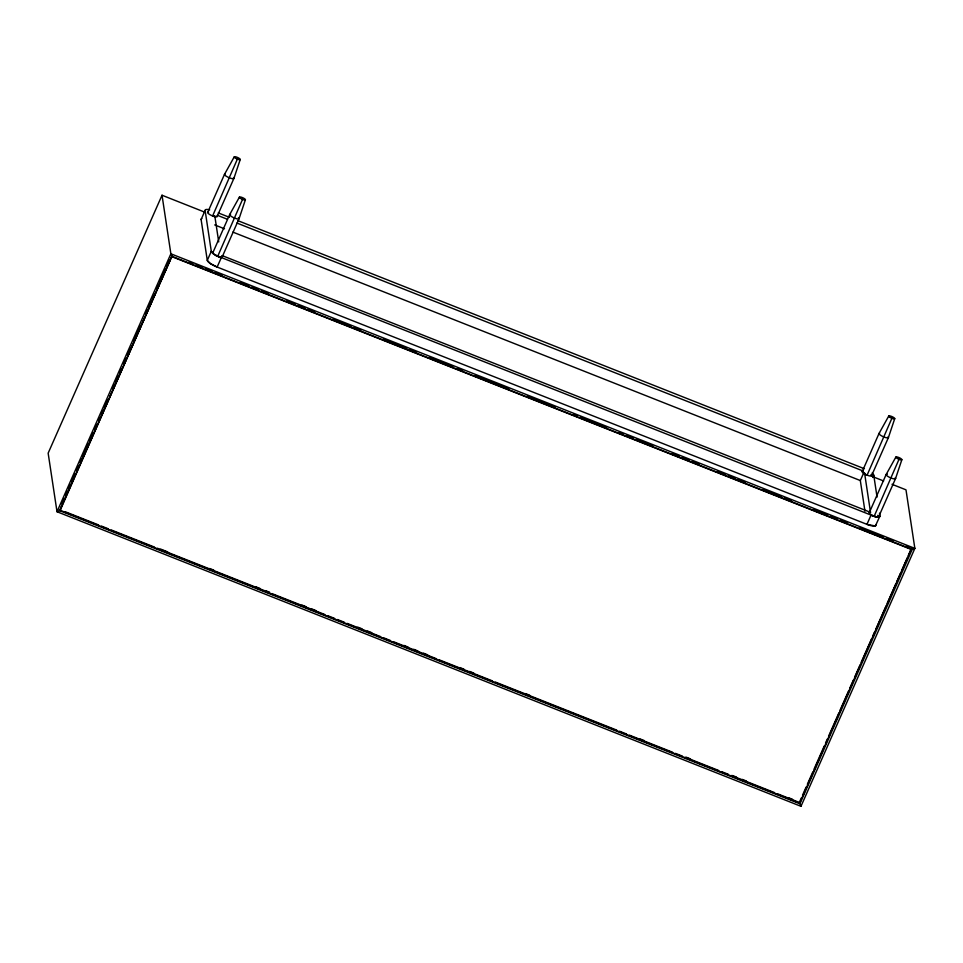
<?xml version="1.0" encoding="UTF-8"?>
<svg xmlns="http://www.w3.org/2000/svg" width="963" height="963" viewBox="0 0 963 963"><rect width="100%" height="100%" fill="white"/><g stroke="black" fill="none" stroke-linecap="round" stroke-linejoin="round"><path stroke-width="1.44" d="M240.232 159.533A3.274 0.807 23.8 0 1 235.429 158.173A3.274 0.807 23.8 0 1 236.031 156.909A3.274 0.807 23.8 0 1 240.232 159.533L233.889 178.444L217.06 216.591M245.396 199.786A3.274 0.807 23.8 0 1 240.594 198.426A3.274 0.807 23.8 0 1 241.207 197.162A3.274 0.807 23.8 0 1 245.396 199.786L239.065 218.697L222.224 256.844M888.428 437.515L894.747 418.628M895.554 478.539L901.874 459.664A3.274 0.807 23.8 0 0 897.757 457.124A3.274 0.807 23.8 0 0 896.974 458.304A3.274 0.807 23.8 0 0 901.837 459.748M237.367 159.136L212.594 215.977L214.918 216.711M242.544 199.389L217.758 256.23L221.321 257.133L222.116 256.302M891.882 418.303L867.097 475.132L864.714 474.013M898.997 459.327L874.223 516.168L876.005 516.77L874.524 516.481L215.941 255.4L217.518 256.327M203.975 211.848L162.025 195.236L48.15 453.164L57.01 511.726L800.975 806.32L914.85 548.392L905.99 489.83L892.015 484.293M61.945 503.986L64.365 498.485M66.194 494.368L67.398 491.612M68.614 488.867L70.431 484.738M71.647 481.994L75.295 473.748M76.51 470.991L78.93 465.502M80.146 462.746L81.963 458.629M83.179 455.872L88.644 443.51M89.86 440.753L93.495 432.507M94.711 429.763L97.143 424.262M98.96 420.133L100.176 417.388M101.392 414.644L103.21 410.515M104.425 407.77L108.061 399.513M112.912 388.522L114.741 384.393M115.945 381.649L118.377 376.148M119.593 373.403L121.41 369.274M123.842 363.773L126.261 358.284M127.477 355.528L131.124 347.282M134.158 340.408L140.827 325.289M145.69 314.299L147.508 310.17M148.723 307.426L151.143 301.925M152.359 299.18L154.176 295.051M156.608 289.55L159.039 284.049M160.255 281.304L165.708 268.93M166.924 266.185L169.356 260.684M61.259 506.526L60.212 510.318L799.663 803.118L911.455 548.501M62.475 503.781L64.894 498.304M66.098 495.56L75.788 473.627M76.992 470.895L79.411 465.406M80.627 462.673L93.941 432.507M95.144 429.775L97.564 424.286M98.78 421.553L108.458 399.621M109.674 396.876L112.093 391.399M113.297 388.655L122.987 366.722M124.191 363.978L126.61 358.501M127.826 355.756L141.14 325.602M142.343 322.858L144.763 317.381M145.979 314.636L155.657 292.704M156.873 289.971L159.292 284.482M160.496 281.738L170.186 259.817M60.212 510.318L171.992 255.701M879.496 513.159L879.929 516.072L875.379 525.991L866.953 524.354L217.144 267.052L210.355 263.561L207.286 260.395L201.111 219.528L205.119 210.44A10.244 2.528 23.8 0 1 209.657 209.826M207.671 212.462L224.511 174.327L234.226 156.897M212.847 252.715L229.688 214.568L239.39 197.15M862.186 471.629L879.026 433.482L888.729 416.052M864.955 511.209L860.32 480.549L863.763 472.773M871.539 475.782L888.38 437.647M872.743 477.467L873.754 475.204A10.244 2.528 23.8 0 0 872.081 473.086M869.3 512.653L886.141 474.506L895.855 457.088M878.665 516.818L895.506 478.671M799.507 802.071L801.324 797.954M802.528 795.221L806.163 786.988M807.367 784.255L812.82 771.917M814.024 769.172L824.316 745.868M825.52 743.135L827.337 739.018M828.553 736.274L838.833 712.981M840.049 710.237L848.523 691.049M849.727 688.304L853.362 680.083M854.566 677.338L860.019 665M861.223 662.267L871.515 638.963M872.719 636.218L874.536 632.113M875.752 629.369L886.032 606.064M887.248 603.332L895.722 584.132M896.926 581.399L900.561 573.178M901.765 570.433L907.218 558.095M908.422 555.35L910.842 549.873M213.1 252.475L213.389 253.69L211.294 251.319L205.119 210.44M877.486 517.047L879.929 516.072A10.244 2.528 23.8 0 1 870.961 515.277L866.953 524.354A10.244 2.528 23.8 0 0 875.921 525.16M218.276 212.907L229.459 217.337M237.849 220.647L863.895 468.548A10.244 2.528 23.8 0 1 864.413 468.752M217.325 215.279L227.112 219.155M236.886 223.031L862.932 470.919M872.43 476.541L883.625 480.97M214.713 224.921L224.499 228.785M232.877 232.107L860.32 480.549M222.116 255.604L870.516 512.34A5.128 1.264 23.8 0 0 870.648 514.29A5.128 1.264 23.8 0 0 877.137 517.011A5.128 1.264 23.8 0 0 877.678 515.349M430.148 357.502L434.349 359.151M188.772 262.345L192.961 264.006M195.754 265.114L202.748 267.883M205.54 268.99L212.534 271.747M215.327 272.854L222.321 275.623M240.485 282.821L248.875 286.143M251.668 287.251L258.662 290.019M261.454 291.127L268.448 293.896M286.613 301.082L295.003 304.404M297.796 305.512L304.79 308.28M307.582 309.388L314.576 312.156M332.741 319.355L350.917 326.553M353.71 327.661L360.704 330.417M383.069 339.277L406.831 348.69M409.624 349.798L416.618 352.566M429.197 357.55L452.959 366.951M457.148 368.612L462.746 370.827M475.325 375.811L508.873 389.088M527.05 396.287L555.001 407.361M573.178 414.559L577.367 416.221M580.159 417.316L606.726 427.837M619.305 432.82L623.494 434.482M626.287 435.589L633.281 438.358M636.074 439.465L652.854 446.11M672.415 453.85L679.409 456.618M682.201 457.726L689.195 460.495M691.988 461.602L698.982 464.371M717.146 471.569L725.536 474.891M728.329 475.987L735.323 478.755M738.115 479.863L745.109 482.632M763.286 489.83L781.45 497.028M784.243 498.136L791.237 500.904M813.603 509.752L827.578 515.289M830.371 516.397L837.365 519.165M840.157 520.273L847.151 523.041M859.73 528.025L883.492 537.426M886.285 538.534L893.279 541.302M905.858 546.286L910.047 547.947M172.16 256.76L911.612 549.56M160.701 549.127L167.682 551.883M209.621 568.495L213.81 570.156M255.749 586.756L259.938 588.417M265.535 590.632L269.724 592.293M301.876 605.029L306.065 606.69M311.663 608.893L315.852 610.554M357.791 627.166L361.98 628.827M367.577 631.042L371.766 632.703M403.918 645.427L408.107 647.088M413.705 649.303L417.894 650.964M423.491 653.179L427.68 654.84M459.833 667.564L464.022 669.225M469.619 671.44L473.808 673.101M525.533 693.589L529.722 695.25M640.154 738.97L644.343 740.631M686.282 757.231L690.471 758.892M732.41 775.504L736.599 777.165M742.196 779.38L746.385 781.041M788.324 797.641L792.513 799.302M65.099 511.69L98.623 524.967M101.416 526.075L108.398 528.843M111.19 529.939L154.489 547.092M157.282 548.2L269.002 592.438M271.795 593.545L324.868 614.55M327.661 615.658L334.643 618.427M337.447 619.534L344.429 622.303M347.222 623.41L380.734 636.675M383.527 637.783L390.509 640.551M393.301 641.659L436.6 658.8M439.393 659.908L492.466 680.913M495.259 682.021L616.765 730.135M619.558 731.242L626.54 734.011M629.333 735.118L672.631 752.259M675.424 753.367L682.406 756.124M685.199 757.231L718.723 770.508M721.516 771.616L728.497 774.372M731.29 775.48L774.589 792.633M777.382 793.729L798.327 802.035M800.975 806.32L799.723 802.576M911.985 548.284L912.166 549.464L799.904 803.756L59.694 510.655L57.01 511.726L170.872 253.799L162.025 195.236M873.754 475.204L877.064 497.101M864.557 472.929L870.516 512.34M214.749 215.628L218.721 241.906M171.775 255.183L171.956 256.363L59.694 510.655L59.513 509.487M895.181 477.792A5.128 1.264 23.8 0 1 893.267 478.731A5.128 1.264 23.8 0 1 887.176 475.915A5.128 1.264 23.8 0 1 887.392 474.205M888.055 436.769A5.128 1.264 23.8 0 1 883.42 436.781A5.128 1.264 23.8 0 1 879.652 433.169M870.985 474.675A5.128 1.264 23.8 0 1 869.601 475.915A5.128 1.264 23.8 0 1 863.33 473.122A5.128 1.264 23.8 0 1 863.426 471.328M238.439 217.59A5.128 1.264 23.8 0 1 237.283 218.89A5.128 1.264 23.8 0 1 231.084 216.254A5.128 1.264 23.8 0 1 230.602 214.243M222.02 256.17A5.128 1.264 23.8 0 1 217.301 256.038A5.128 1.264 23.8 0 1 213.232 252.438M233.515 177.565A5.128 1.264 23.8 0 1 229.218 177.746A5.128 1.264 23.8 0 1 224.909 174.038M216.988 216.121A5.128 1.264 23.8 0 1 211.366 215.435A5.128 1.264 23.8 0 1 208.598 212.137M201.111 219.528A10.244 2.528 23.8 0 1 201.773 218.649M211.294 251.319L207.286 260.395A10.244 2.528 23.8 0 0 217.144 267.052L221.153 257.976A10.244 2.528 23.8 0 1 211.294 251.319M914.85 548.392L912.166 549.464L171.956 256.363L170.872 253.799L914.85 548.392M889.86 417.28A3.274 0.807 23.8 0 0 894.723 418.712A3.274 0.807 23.8 0 0 890.631 416.088A3.274 0.807 23.8 0 0 889.86 417.28"/></g></svg>
